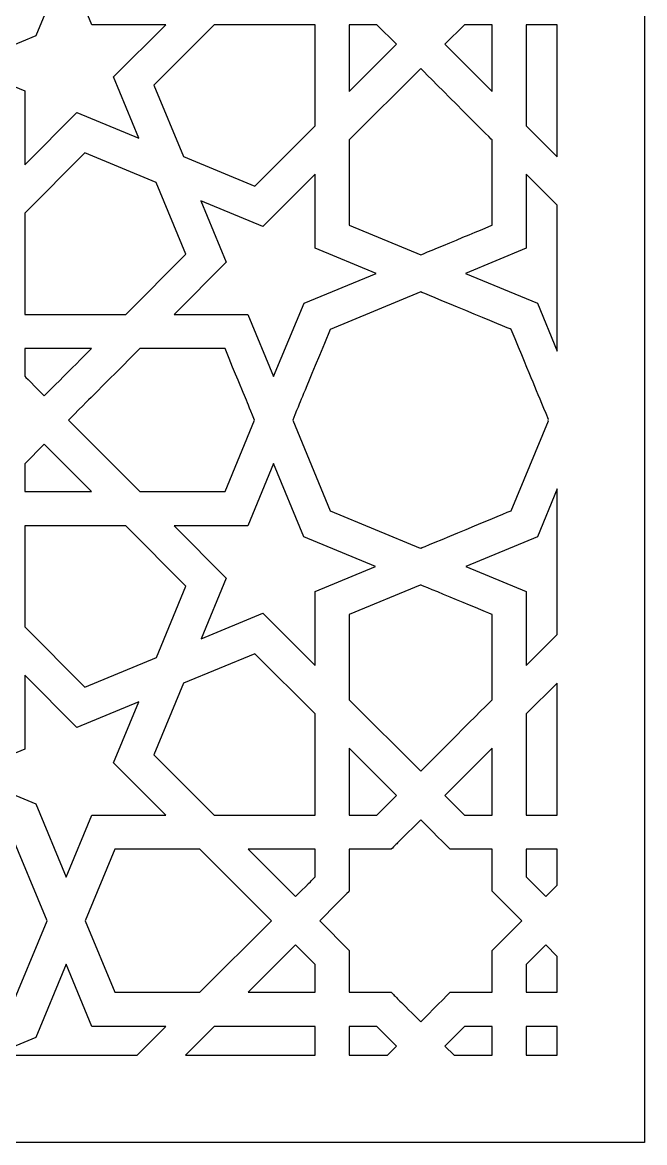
# Model space of a CAD drawing. Header units: millimetres. Extents: x -64 to 64, y -64 to 64.
# Drawn here: x 31.2 to 63.5, y -63.5 to -5.3 of the extents above; entities that cross this region are included whole.
import ezdxf

# ---------------------------------------------------------------- set-up
doc = ezdxf.new("R2010")
doc.units = ezdxf.units.MM
doc.header["$MEASUREMENT"] = 0
doc.layers.add('layer 1', color=7, linetype='Continuous')

msp = doc.modelspace()

# ---------------------------------------------------------------- linework, layer by layer
at = {"layer": 'layer 1', "color": 250}
for points, knots in [([(-63.5, 63.5), (-63.5, 63.5), (-63.5, -63.5), (-63.5, -63.5), (-63.5, -63.5), (-63.5, -63.5), (63.5, -63.5), (63.5, -63.5), (63.5, -63.5), (63.5, -63.5), (63.5, 63.5), (63.5, 63.5), (63.5, 63.5), (63.5, 63.5), (-63.5, 63.5), (-63.5, 63.5)], [0, 0, 0, 0, 0.2, 0.2, 0.2, 0.2, 0.4, 0.4, 0.4, 0.4, 0.6, 0.6, 0.6, 0.6, 1, 1, 1, 1]), ([(21.0781, -4.6126), (21.0781, -4.6126), (19.1431, 0.0642), (19.1431, 0.0642), (19.1431, 0.0642), (19.1431, 0.0642), (19.1572, 0.0977), (19.1572, 0.0977), (19.1572, 0.0977), (19.1572, 0.0977), (19.1431, 0.1312), (19.1431, 0.1312), (19.1431, 0.1312), (19.1431, 0.1312), (21.0781, 4.8084), (21.0781, 4.8084), (21.0781, 4.8084), (21.0781, 4.8084), (25.7634, 6.7504), (25.7634, 6.7504), (25.7634, 6.7504), (25.7634, 6.7504), (25.7845, 6.7416), (25.7845, 6.7416), (25.7845, 6.7416), (25.7845, 6.7416), (25.8053, 6.7504), (25.8053, 6.7504), (25.8053, 6.7504), (25.8053, 6.7504), (30.4913, 4.8084), (30.4913, 4.8084), (30.4913, 4.8084), (30.4913, 4.8084), (32.44, 0.0977), (32.44, 0.0977), (32.44, 0.0977), (32.44, 0.0977), (30.4913, -4.6126), (30.4913, -4.6126), (30.4913, -4.6126), (30.4913, -4.6126), (25.7845, -6.5631), (25.7845, -6.5631), (25.7845, -6.5631), (25.7845, -6.5631), (21.0781, -4.6126), (21.0781, -4.6126)], [0, 0, 0, 0, 0.0769231, 0.0769231, 0.0769231, 0.0769231, 0.1538462, 0.1538462, 0.1538462, 0.1538462, 0.2307692, 0.2307692, 0.2307692, 0.2307692, 0.3076923, 0.3076923, 0.3076923, 0.3076923, 0.3846154, 0.3846154, 0.3846154, 0.3846154, 0.4615385, 0.4615385, 0.4615385, 0.4615385, 0.5384615, 0.5384615, 0.5384615, 0.5384615, 0.6153846, 0.6153846, 0.6153846, 0.6153846, 0.6923077, 0.6923077, 0.6923077, 0.6923077, 0.7692308, 0.7692308, 0.7692308, 0.7692308, 0.8461538, 0.8461538, 0.8461538, 0.8461538, 1, 1, 1, 1]), ([(28.1072, -7.5262), (28.1072, -7.5262), (31.8512, -5.9743), (31.8512, -5.9743), (31.8512, -5.9743), (31.8512, -5.9743), (33.4296, -2.1608), (33.4296, -2.1608), (33.4296, -2.1608), (33.4296, -2.1608), (34.7694, -5.3968), (34.7694, -5.3968), (34.7694, -5.3968), (34.7694, -5.3968), (38.6073, -5.3968), (38.6073, -5.3968), (38.6073, -5.3968), (38.6073, -5.3968), (35.8934, -8.1125), (35.8934, -8.1125), (35.8934, -8.1125), (35.8934, -8.1125), (37.2128, -11.3009), (37.2128, -11.3009), (37.2128, -11.3009), (37.2128, -11.3009), (33.988, -9.9642), (33.988, -9.9642), (33.988, -9.9642), (33.988, -9.9642), (31.2741, -12.6802), (31.2741, -12.6802), (31.2741, -12.6802), (31.2741, -12.1962), (31.2741, -9.3095), (31.2741, -8.8396), (31.2741, -8.8396), (31.2741, -8.8396), (28.1072, -7.5262), (28.1072, -7.5262)], [0, 0, 0, 0, 0.0909091, 0.0909091, 0.0909091, 0.0909091, 0.1818182, 0.1818182, 0.1818182, 0.1818182, 0.2727273, 0.2727273, 0.2727273, 0.2727273, 0.3636364, 0.3636364, 0.3636364, 0.3636364, 0.4545455, 0.4545455, 0.4545455, 0.4545455, 0.5454545, 0.5454545, 0.5454545, 0.5454545, 0.6363636, 0.6363636, 0.6363636, 0.6363636, 0.7272727, 0.7272727, 0.7272727, 0.7272727, 0.8181818, 0.8181818, 0.8181818, 0.8181818, 1, 1, 1, 1]), ([(39.528, -12.2449), (39.528, -12.2449), (37.991, -8.5302), (37.991, -8.5302), (37.991, -8.5302), (37.991, -8.5302), (41.1212, -5.3968), (41.1212, -5.3968), (41.1212, -5.3968), (41.1212, -5.3968), (46.3705, -5.3968), (46.3705, -5.3968), (46.3705, -5.3968), (46.3705, -5.3968), (46.3705, -10.6504), (46.3705, -10.6504), (46.3705, -10.6504), (46.3705, -10.6504), (43.2396, -13.7837), (43.2396, -13.7837), (43.2396, -13.7837), (43.2396, -13.7837), (39.528, -12.2449), (39.528, -12.2449)], [0, 0, 0, 0, 0.1428571, 0.1428571, 0.1428571, 0.1428571, 0.2857143, 0.2857143, 0.2857143, 0.2857143, 0.4285714, 0.4285714, 0.4285714, 0.4285714, 0.5714286, 0.5714286, 0.5714286, 0.5714286, 0.7142857, 0.7142857, 0.7142857, 0.7142857, 1, 1, 1, 1]), ([(48.1485, -8.8709), (48.1485, -8.8709), (48.1485, -5.3968), (48.1485, -5.3968), (48.1485, -5.3968), (48.1485, -5.3968), (49.5868, -5.3968), (49.5868, -5.3968), (49.5868, -5.3968), (49.5868, -5.3968), (50.6032, -6.4142), (50.6032, -6.4142), (50.6032, -6.4142), (50.6032, -6.4142), (48.1485, -8.8709), (48.1485, -8.8709)], [0, 0, 0, 0, 0.2, 0.2, 0.2, 0.2, 0.4, 0.4, 0.4, 0.4, 0.6, 0.6, 0.6, 0.6, 1, 1, 1, 1]), ([(53.117, -6.4142), (53.117, -6.4142), (54.1338, -5.3968), (54.1338, -5.3968), (54.1338, -5.3968), (54.1338, -5.3968), (55.5717, -5.3968), (55.5717, -5.3968), (55.5717, -5.3968), (55.5717, -5.3968), (55.5717, -8.8709), (55.5717, -8.8709), (55.5717, -8.8709), (55.5717, -8.8709), (53.117, -6.4142), (53.117, -6.4142)], [0, 0, 0, 0, 0.2, 0.2, 0.2, 0.2, 0.4, 0.4, 0.4, 0.4, 0.6, 0.6, 0.6, 0.6, 1, 1, 1, 1]), ([(58.9587, -12.2608), (58.9587, -12.2608), (57.3497, -10.6504), (57.3497, -10.6504), (57.3497, -10.6504), (57.3497, -10.6504), (57.3497, -5.3968), (57.3497, -5.3968), (57.3497, -5.3968), (57.3497, -5.3968), (58.9587, -5.3968), (58.9587, -5.3968), (58.9587, -5.3968), (58.9587, -5.3968), (58.9587, -12.2608), (58.9587, -12.2608)], [0, 0, 0, 0, 0.2, 0.2, 0.2, 0.2, 0.4, 0.4, 0.4, 0.4, 0.6, 0.6, 0.6, 0.6, 1, 1, 1, 1]), ([(51.8601, -17.3574), (51.8601, -17.3574), (48.1485, -15.8193), (48.1485, -15.8193), (48.1485, -15.8193), (48.1485, -15.8193), (48.1485, -11.3877), (48.1485, -11.3877), (48.1485, -11.3877), (48.1485, -11.3877), (51.8601, -7.6722), (51.8601, -7.6722), (51.8601, -7.6722), (51.9211, -7.7329), (55.511, -11.3266), (55.5717, -11.3877), (55.5717, -11.3877), (55.5717, -11.3877), (55.5717, -15.8193), (55.5717, -15.8193), (55.5717, -15.8193), (55.5145, -15.8432), (51.9172, -17.3341), (51.8601, -17.3574)], [0, 0, 0, 0, 0.1428571, 0.1428571, 0.1428571, 0.1428571, 0.2857143, 0.2857143, 0.2857143, 0.2857143, 0.4285714, 0.4285714, 0.4285714, 0.4285714, 0.5714286, 0.5714286, 0.5714286, 0.5714286, 0.7142857, 0.7142857, 0.7142857, 0.7142857, 1, 1, 1, 1]), ([(31.2741, -20.4502), (31.2741, -20.4502), (31.2741, -15.1966), (31.2741, -15.1966), (31.2741, -15.1966), (31.2741, -15.1966), (34.405, -12.0636), (34.405, -12.0636), (34.405, -12.0636), (34.405, -12.0636), (38.1166, -13.6017), (38.1166, -13.6017), (38.1166, -13.6017), (38.1166, -13.6017), (39.6536, -17.3168), (39.6536, -17.3168), (39.6536, -17.3168), (39.6536, -17.3168), (36.5231, -20.4502), (36.5231, -20.4502), (36.5231, -20.4502), (36.5231, -20.4502), (31.2741, -20.4502), (31.2741, -20.4502)], [0, 0, 0, 0, 0.1428571, 0.1428571, 0.1428571, 0.1428571, 0.2857143, 0.2857143, 0.2857143, 0.2857143, 0.4285714, 0.4285714, 0.4285714, 0.4285714, 0.5714286, 0.5714286, 0.5714286, 0.5714286, 0.7142857, 0.7142857, 0.7142857, 0.7142857, 1, 1, 1, 1]), ([(42.8752, -20.4502), (42.8752, -20.4502), (39.0373, -20.4502), (39.0373, -20.4502), (39.0373, -20.4502), (39.0373, -20.4502), (41.7513, -17.7352), (41.7513, -17.7352), (41.7513, -17.7352), (41.7513, -17.7352), (40.4319, -14.5464), (40.4319, -14.5464), (40.4319, -14.5464), (40.4319, -14.5464), (43.6573, -15.8828), (43.6573, -15.8828), (43.6573, -15.8828), (43.6573, -15.8828), (46.3705, -13.1671), (46.3705, -13.1671), (46.3705, -13.1671), (46.3705, -13.1671), (46.3705, -17.0085), (46.3705, -17.0085), (46.3705, -17.0085), (46.3705, -17.0085), (49.5371, -18.3208), (49.5371, -18.3208), (49.5371, -18.3208), (49.5371, -18.3208), (45.7937, -19.8734), (45.7937, -19.8734), (45.7937, -19.8734), (45.7937, -19.8734), (44.2151, -23.6869), (44.2151, -23.6869), (44.2151, -23.6869), (44.2151, -23.6869), (42.8752, -20.4502), (42.8752, -20.4502)], [0, 0, 0, 0, 0.0909091, 0.0909091, 0.0909091, 0.0909091, 0.1818182, 0.1818182, 0.1818182, 0.1818182, 0.2727273, 0.2727273, 0.2727273, 0.2727273, 0.3636364, 0.3636364, 0.3636364, 0.3636364, 0.4545455, 0.4545455, 0.4545455, 0.4545455, 0.5454545, 0.5454545, 0.5454545, 0.5454545, 0.6363636, 0.6363636, 0.6363636, 0.6363636, 0.7272727, 0.7272727, 0.7272727, 0.7272727, 0.8181818, 0.8181818, 0.8181818, 0.8181818, 1, 1, 1, 1]), ([(58.9587, -22.3658), (58.9587, -22.3658), (57.9268, -19.8734), (57.9268, -19.8734), (57.9268, -19.8734), (57.9268, -19.8734), (54.1831, -18.3208), (54.1831, -18.3208), (54.1831, -18.3208), (54.1831, -18.3208), (57.3497, -17.0085), (57.3497, -17.0085), (57.3497, -17.0085), (57.3497, -17.0085), (57.3497, -13.1671), (57.3497, -13.1671), (57.3497, -13.1671), (57.3497, -13.1671), (58.9587, -14.7768), (58.9587, -14.7768), (58.9587, -14.7768), (58.9587, -14.7768), (58.9587, -22.3658), (58.9587, -22.3658)], [0, 0, 0, 0, 0.1428571, 0.1428571, 0.1428571, 0.1428571, 0.2857143, 0.2857143, 0.2857143, 0.2857143, 0.4285714, 0.4285714, 0.4285714, 0.4285714, 0.5714286, 0.5714286, 0.5714286, 0.5714286, 0.7142857, 0.7142857, 0.7142857, 0.7142857, 1, 1, 1, 1]), ([(58.5015, -25.9789), (58.5015, -25.9789), (56.5665, -30.6553), (56.5665, -30.6553), (56.5665, -30.6553), (56.5446, -30.6645), (51.9031, -32.5886), (51.8813, -32.5974), (51.8813, -32.5974), (51.8813, -32.5974), (51.8601, -32.5886), (51.8601, -32.5886), (51.8601, -32.5886), (51.8601, -32.5886), (51.8393, -32.5974), (51.8393, -32.5974), (51.8393, -32.5974), (51.8393, -32.5974), (47.1533, -30.6553), (47.1533, -30.6553), (47.1533, -30.6553), (47.1533, -30.6553), (45.2046, -25.9454), (45.2046, -25.9454), (45.2046, -25.9454), (45.8706, -24.3353), (45.4036, -25.4642), (47.1537, -21.2344), (47.1537, -21.2344), (47.1537, -21.2344), (51.8601, -19.2839), (51.8601, -19.2839), (51.8601, -19.2839), (51.9172, -19.3075), (56.5094, -21.2108), (56.5665, -21.2344), (56.5665, -21.2344), (57.7183, -24.0185), (57.797, -24.209), (58.5015, -25.9115), (58.5015, -25.9115), (58.5015, -25.9115), (58.4874, -25.9454), (58.4874, -25.9454), (58.4874, -25.9454), (58.4874, -25.9454), (58.5015, -25.9789), (58.5015, -25.9789)], [0, 0, 0, 0, 0.0769231, 0.0769231, 0.0769231, 0.0769231, 0.1538462, 0.1538462, 0.1538462, 0.1538462, 0.2307692, 0.2307692, 0.2307692, 0.2307692, 0.3076923, 0.3076923, 0.3076923, 0.3076923, 0.3846154, 0.3846154, 0.3846154, 0.3846154, 0.4615385, 0.4615385, 0.4615385, 0.4615385, 0.5384615, 0.5384615, 0.5384615, 0.5384615, 0.6153846, 0.6153846, 0.6153846, 0.6153846, 0.6923077, 0.6923077, 0.6923077, 0.6923077, 0.7692308, 0.7692308, 0.7692308, 0.7692308, 0.8461538, 0.8461538, 0.8461538, 0.8461538, 1, 1, 1, 1]), ([(32.2912, -24.6863), (32.2407, -24.6362), (31.3242, -23.7187), (31.2741, -23.6686), (31.2741, -23.6686), (31.2741, -23.6686), (31.2741, -22.2299), (31.2741, -22.2299), (31.2741, -22.2299), (31.2741, -22.2299), (34.7454, -22.2299), (34.7454, -22.2299), (34.7454, -22.2299), (34.6915, -22.2843), (32.3455, -24.6324), (32.2912, -24.6863)], [0, 0, 0, 0, 0.2, 0.2, 0.2, 0.2, 0.4, 0.4, 0.4, 0.4, 0.6, 0.6, 0.6, 0.6, 1, 1, 1, 1]), ([(33.5481, -25.9454), (35.2912, -24.2002), (34.3535, -25.1389), (37.2597, -22.2299), (37.2597, -22.2299), (37.2597, -22.2299), (41.6878, -22.2299), (41.6878, -22.2299), (41.6878, -22.2299), (42.9242, -25.2183), (42.6233, -24.4912), (43.2248, -25.9454), (43.2248, -25.9454), (43.2248, -25.9454), (41.6878, -29.6591), (41.6878, -29.6591), (41.6878, -29.6591), (41.6878, -29.6591), (37.2597, -29.6591), (37.2597, -29.6591), (37.2597, -29.6591), (37.2597, -29.6591), (33.5481, -25.9454), (33.5481, -25.9454)], [0, 0, 0, 0, 0.1428571, 0.1428571, 0.1428571, 0.1428571, 0.2857143, 0.2857143, 0.2857143, 0.2857143, 0.4285714, 0.4285714, 0.4285714, 0.4285714, 0.5714286, 0.5714286, 0.5714286, 0.5714286, 0.7142857, 0.7142857, 0.7142857, 0.7142857, 1, 1, 1, 1]), ([(31.2741, -28.2208), (31.2741, -28.2208), (32.2908, -27.203), (32.2908, -27.203), (32.2908, -27.203), (32.2908, -27.203), (32.2912, -27.2041), (32.2912, -27.2041), (32.2912, -27.2041), (32.2912, -27.2041), (32.2915, -27.203), (32.2915, -27.203), (32.2915, -27.203), (32.2915, -27.203), (34.7454, -29.6591), (34.7454, -29.6591), (34.7454, -29.6591), (34.7454, -29.6591), (31.2741, -29.6591), (31.2741, -29.6591), (31.2741, -29.6591), (31.2741, -29.6591), (31.2741, -28.2208), (31.2741, -28.2208)], [0, 0, 0, 0, 0.1428571, 0.1428571, 0.1428571, 0.1428571, 0.2857143, 0.2857143, 0.2857143, 0.2857143, 0.4285714, 0.4285714, 0.4285714, 0.4285714, 0.5714286, 0.5714286, 0.5714286, 0.5714286, 0.7142857, 0.7142857, 0.7142857, 0.7142857, 1, 1, 1, 1]), ([(46.3705, -38.7061), (46.3705, -38.7061), (43.6566, -35.9901), (43.6566, -35.9901), (43.6566, -35.9901), (43.6566, -35.9901), (40.4407, -37.3228), (40.4407, -37.3228), (40.4407, -37.3228), (40.4407, -37.3228), (41.752, -34.1559), (41.752, -34.1559), (41.752, -34.1559), (41.752, -34.1559), (39.0373, -31.4388), (39.0373, -31.4388), (39.0373, -31.4388), (39.5213, -31.4388), (42.4057, -31.4388), (42.8752, -31.4388), (42.8752, -31.4388), (42.8752, -31.4388), (44.2147, -28.2035), (44.2147, -28.2035), (44.2147, -28.2035), (44.2147, -28.2035), (45.7934, -32.0173), (45.7934, -32.0173), (45.7934, -32.0173), (45.7934, -32.0173), (49.5159, -33.5605), (49.5159, -33.5605), (49.5159, -33.5605), (49.5159, -33.5605), (46.3705, -34.8646), (46.3705, -34.8646), (46.3705, -34.8646), (46.3705, -35.3483), (46.3705, -38.2341), (46.3705, -38.7061)], [0, 0, 0, 0, 0.0909091, 0.0909091, 0.0909091, 0.0909091, 0.1818182, 0.1818182, 0.1818182, 0.1818182, 0.2727273, 0.2727273, 0.2727273, 0.2727273, 0.3636364, 0.3636364, 0.3636364, 0.3636364, 0.4545455, 0.4545455, 0.4545455, 0.4545455, 0.5454545, 0.5454545, 0.5454545, 0.5454545, 0.6363636, 0.6363636, 0.6363636, 0.6363636, 0.7272727, 0.7272727, 0.7272727, 0.7272727, 0.8181818, 0.8181818, 0.8181818, 0.8181818, 1, 1, 1, 1]), ([(58.9587, -37.0957), (58.9587, -37.0957), (57.3497, -38.7061), (57.3497, -38.7061), (57.3497, -38.7061), (57.3497, -38.2217), (57.3497, -35.335), (57.3497, -34.8646), (57.3497, -34.8646), (57.3497, -34.8646), (54.2043, -33.5605), (54.2043, -33.5605), (54.2043, -33.5605), (54.2043, -33.5605), (57.9268, -32.0173), (57.9268, -32.0173), (57.9268, -32.0173), (57.9268, -32.0173), (58.9587, -29.5243), (58.9587, -29.5243), (58.9587, -29.5243), (58.9587, -29.5243), (58.9587, -37.0957), (58.9587, -37.0957)], [0, 0, 0, 0, 0.1428571, 0.1428571, 0.1428571, 0.1428571, 0.2857143, 0.2857143, 0.2857143, 0.2857143, 0.4285714, 0.4285714, 0.4285714, 0.4285714, 0.5714286, 0.5714286, 0.5714286, 0.5714286, 0.7142857, 0.7142857, 0.7142857, 0.7142857, 1, 1, 1, 1]), ([(34.405, -39.8257), (34.405, -39.8257), (31.2741, -36.6925), (31.2741, -36.6925), (31.2741, -36.6925), (31.2741, -36.6925), (31.2741, -31.4388), (31.2741, -31.4388), (31.2741, -31.4388), (31.2741, -31.4388), (36.5234, -31.4388), (36.5234, -31.4388), (36.5234, -31.4388), (36.5234, -31.4388), (39.6543, -34.5726), (39.6543, -34.5726), (39.6543, -34.5726), (39.6543, -34.5726), (38.1169, -38.287), (38.1169, -38.287), (38.1169, -38.287), (38.1169, -38.287), (34.405, -39.8257), (34.405, -39.8257)], [0, 0, 0, 0, 0.1428571, 0.1428571, 0.1428571, 0.1428571, 0.2857143, 0.2857143, 0.2857143, 0.2857143, 0.4285714, 0.4285714, 0.4285714, 0.4285714, 0.5714286, 0.5714286, 0.5714286, 0.5714286, 0.7142857, 0.7142857, 0.7142857, 0.7142857, 1, 1, 1, 1]), ([(51.8601, -44.2006), (51.8601, -44.2006), (48.1485, -40.4855), (48.1485, -40.4855), (48.1485, -40.4855), (48.1485, -40.4855), (48.1485, -36.0532), (48.1485, -36.0532), (48.1485, -36.0532), (48.1485, -36.0532), (51.8393, -34.5239), (51.8393, -34.5239), (51.8393, -34.5239), (51.8393, -34.5239), (51.8601, -34.5327), (51.8601, -34.5327), (51.8601, -34.5327), (51.8601, -34.5327), (51.8813, -34.5239), (51.8813, -34.5239), (51.8813, -34.5239), (51.9028, -34.5327), (55.5502, -36.044), (55.5717, -36.0532), (55.5717, -36.0532), (55.5717, -36.0532), (55.5717, -40.4855), (55.5717, -40.4855), (55.5717, -40.4855), (55.511, -40.5466), (51.9211, -44.1395), (51.8601, -44.2006)], [0, 0, 0, 0, 0.1111111, 0.1111111, 0.1111111, 0.1111111, 0.2222222, 0.2222222, 0.2222222, 0.2222222, 0.3333333, 0.3333333, 0.3333333, 0.3333333, 0.4444444, 0.4444444, 0.4444444, 0.4444444, 0.5555556, 0.5555556, 0.5555556, 0.5555556, 0.6666667, 0.6666667, 0.6666667, 0.6666667, 0.7777778, 0.7777778, 0.7777778, 0.7777778, 1, 1, 1, 1]), ([(46.3705, -46.4756), (46.3705, -46.4756), (41.1212, -46.4756), (41.1212, -46.4756), (41.1212, -46.4756), (41.1212, -46.4756), (37.991, -43.3423), (37.991, -43.3423), (37.991, -43.3423), (37.991, -43.3423), (39.528, -39.6271), (39.528, -39.6271), (39.528, -39.6271), (39.528, -39.6271), (43.2396, -38.0891), (43.2396, -38.0891), (43.2396, -38.0891), (43.2396, -38.0891), (46.3705, -41.2221), (46.3705, -41.2221), (46.3705, -41.2221), (46.3705, -41.2221), (46.3705, -46.4756), (46.3705, -46.4756)], [0, 0, 0, 0, 0.1428571, 0.1428571, 0.1428571, 0.1428571, 0.2857143, 0.2857143, 0.2857143, 0.2857143, 0.4285714, 0.4285714, 0.4285714, 0.4285714, 0.5714286, 0.5714286, 0.5714286, 0.5714286, 0.7142857, 0.7142857, 0.7142857, 0.7142857, 1, 1, 1, 1]), ([(38.6073, -46.4756), (38.1233, -46.4756), (35.239, -46.4756), (34.7694, -46.4756), (34.7694, -46.4756), (34.7694, -46.4756), (33.4299, -49.712), (33.4299, -49.712), (33.4299, -49.712), (33.4299, -49.712), (31.8512, -45.8978), (31.8512, -45.8978), (31.8512, -45.8978), (31.8512, -45.8978), (28.1287, -44.3548), (28.1287, -44.3548), (28.1287, -44.3548), (28.1287, -44.3548), (31.2741, -43.0505), (31.2741, -43.0505), (31.2741, -43.0505), (31.2741, -43.0505), (31.2741, -39.2092), (31.2741, -39.2092), (31.2741, -39.2092), (31.2741, -39.2092), (33.988, -41.9249), (33.988, -41.9249), (33.988, -41.9249), (33.988, -41.9249), (37.2043, -40.5921), (37.2043, -40.5921), (37.2043, -40.5921), (37.2043, -40.5921), (35.8934, -43.7607), (35.8934, -43.7607), (35.8934, -43.7607), (35.8934, -43.7607), (38.6073, -46.4756), (38.6073, -46.4756)], [0, 0, 0, 0, 0.0909091, 0.0909091, 0.0909091, 0.0909091, 0.1818182, 0.1818182, 0.1818182, 0.1818182, 0.2727273, 0.2727273, 0.2727273, 0.2727273, 0.3636364, 0.3636364, 0.3636364, 0.3636364, 0.4545455, 0.4545455, 0.4545455, 0.4545455, 0.5454545, 0.5454545, 0.5454545, 0.5454545, 0.6363636, 0.6363636, 0.6363636, 0.6363636, 0.7272727, 0.7272727, 0.7272727, 0.7272727, 0.8181818, 0.8181818, 0.8181818, 0.8181818, 1, 1, 1, 1]), ([(58.9587, -46.4756), (58.9587, -46.4756), (57.3497, -46.4756), (57.3497, -46.4756), (57.3497, -46.4756), (57.3497, -46.4756), (57.3497, -41.2221), (57.3497, -41.2221), (57.3497, -41.2221), (57.3497, -41.2221), (58.9587, -39.612), (58.9587, -39.612), (58.9587, -39.612), (58.9587, -39.612), (58.9587, -46.4756), (58.9587, -46.4756)], [0, 0, 0, 0, 0.2, 0.2, 0.2, 0.2, 0.4, 0.4, 0.4, 0.4, 0.6, 0.6, 0.6, 0.6, 1, 1, 1, 1]), ([(50.6032, -45.4582), (50.6032, -45.4582), (49.5868, -46.4756), (49.5868, -46.4756), (49.5868, -46.4756), (49.5868, -46.4756), (48.1485, -46.4756), (48.1485, -46.4756), (48.1485, -46.4756), (48.1485, -46.4756), (48.1485, -43.0018), (48.1485, -43.0018), (48.1485, -43.0018), (48.1485, -43.0018), (50.6032, -45.4582), (50.6032, -45.4582)], [0, 0, 0, 0, 0.2, 0.2, 0.2, 0.2, 0.4, 0.4, 0.4, 0.4, 0.6, 0.6, 0.6, 0.6, 1, 1, 1, 1]), ([(55.5717, -43.0018), (55.5717, -43.0018), (55.5717, -46.4756), (55.5717, -46.4756), (55.5717, -46.4756), (55.5717, -46.4756), (54.1338, -46.4756), (54.1338, -46.4756), (54.1338, -46.4756), (54.1338, -46.4756), (53.117, -45.4582), (53.117, -45.4582), (53.117, -45.4582), (53.117, -45.4582), (55.5717, -43.0018), (55.5717, -43.0018)], [0, 0, 0, 0, 0.2, 0.2, 0.2, 0.2, 0.4, 0.4, 0.4, 0.4, 0.6, 0.6, 0.6, 0.6, 1, 1, 1, 1]), ([(21.0781, -56.6801), (21.0781, -56.6801), (19.1431, -52.0033), (19.1431, -52.0033), (19.1431, -52.0033), (19.1431, -52.0033), (19.1572, -51.9698), (19.1572, -51.9698), (19.1572, -51.9698), (19.1572, -51.9698), (19.1431, -51.9363), (19.1431, -51.9363), (19.1431, -51.9363), (19.1431, -51.9363), (21.0781, -47.2591), (21.0781, -47.2591), (21.0781, -47.2591), (21.0781, -47.2591), (25.7634, -45.3175), (25.7634, -45.3175), (25.7634, -45.3175), (25.7634, -45.3175), (25.7845, -45.3263), (25.7845, -45.3263), (25.7845, -45.3263), (25.7845, -45.3263), (25.8053, -45.3175), (25.8053, -45.3175), (25.8053, -45.3175), (25.8053, -45.3175), (30.4913, -47.2591), (30.4913, -47.2591), (30.4913, -47.2591), (30.4913, -47.2591), (32.44, -51.9698), (32.44, -51.9698), (32.44, -51.9698), (32.44, -51.9698), (30.4913, -56.6801), (30.4913, -56.6801), (30.4913, -56.6801), (30.4913, -56.6801), (25.7845, -58.6306), (25.7845, -58.6306), (25.7845, -58.6306), (25.7845, -58.6306), (21.0781, -56.6801), (21.0781, -56.6801)], [0, 0, 0, 0, 0.0769231, 0.0769231, 0.0769231, 0.0769231, 0.1538462, 0.1538462, 0.1538462, 0.1538462, 0.2307692, 0.2307692, 0.2307692, 0.2307692, 0.3076923, 0.3076923, 0.3076923, 0.3076923, 0.3846154, 0.3846154, 0.3846154, 0.3846154, 0.4615385, 0.4615385, 0.4615385, 0.4615385, 0.5384615, 0.5384615, 0.5384615, 0.5384615, 0.6153846, 0.6153846, 0.6153846, 0.6153846, 0.6923077, 0.6923077, 0.6923077, 0.6923077, 0.7692308, 0.7692308, 0.7692308, 0.7692308, 0.8461538, 0.8461538, 0.8461538, 0.8461538, 1, 1, 1, 1]), ([(55.5717, -53.5083), (55.5717, -54.2615), (55.5717, -53.7633), (55.5717, -55.6846), (55.5717, -55.6846), (54.2869, -55.6846), (54.6869, -55.6846), (53.3975, -55.6846), (53.3975, -55.6846), (53.0056, -56.0768), (51.9345, -57.1493), (51.8601, -57.2233), (51.8601, -57.2233), (50.4635, -55.8257), (50.71, -56.0727), (50.3227, -55.6846), (50.3227, -55.6846), (49.0308, -55.6846), (49.4376, -55.6846), (48.1485, -55.6846), (48.1485, -55.6846), (48.1485, -54.4015), (48.1485, -54.7995), (48.1485, -53.5094), (48.1485, -53.5094), (48.1485, -53.5094), (46.6104, -51.9698), (46.6104, -51.9698), (46.6104, -51.9698), (47.4617, -51.1186), (48.1485, -50.431), (48.1485, -50.431), (48.1485, -50.431), (48.1485, -49.1381), (48.1485, -49.5456), (48.1485, -48.2557), (48.1485, -48.2557), (49.433, -48.2557), (49.0333, -48.2557), (50.3227, -48.2557), (50.3227, -48.2557), (50.71, -47.8677), (50.4635, -48.1143), (51.8601, -46.7166), (51.8601, -46.7166), (51.9289, -46.7854), (52.9717, -47.8292), (53.3975, -48.2557), (53.3975, -48.2557), (53.3975, -48.2557), (55.5717, -48.2557), (55.5717, -48.2557), (55.5717, -48.2557), (55.5717, -48.2557), (55.5717, -50.431), (55.5717, -50.431), (55.5717, -50.431), (55.5717, -50.431), (57.1094, -51.9698), (57.1094, -51.9698), (57.1094, -51.9698), (57.1094, -51.9698), (55.5717, -53.5083), (55.5717, -53.5083)], [0, 0, 0, 0, 0.0588235, 0.0588235, 0.0588235, 0.0588235, 0.1176471, 0.1176471, 0.1176471, 0.1176471, 0.1764706, 0.1764706, 0.1764706, 0.1764706, 0.2352941, 0.2352941, 0.2352941, 0.2352941, 0.2941176, 0.2941176, 0.2941176, 0.2941176, 0.3529412, 0.3529412, 0.3529412, 0.3529412, 0.4117647, 0.4117647, 0.4117647, 0.4117647, 0.4705882, 0.4705882, 0.4705882, 0.4705882, 0.5294118, 0.5294118, 0.5294118, 0.5294118, 0.5882353, 0.5882353, 0.5882353, 0.5882353, 0.6470588, 0.6470588, 0.6470588, 0.6470588, 0.7058824, 0.7058824, 0.7058824, 0.7058824, 0.7647059, 0.7647059, 0.7647059, 0.7647059, 0.8235294, 0.8235294, 0.8235294, 0.8235294, 0.8823529, 0.8823529, 0.8823529, 0.8823529, 1, 1, 1, 1]), ([(40.3849, -48.2557), (40.3849, -48.2557), (44.0962, -51.9698), (44.0962, -51.9698), (44.0962, -51.9698), (44.0962, -51.9698), (40.3849, -55.6846), (40.3849, -55.6846), (40.3849, -55.6846), (40.3849, -55.6846), (35.9569, -55.6846), (35.9569, -55.6846), (35.9569, -55.6846), (35.9569, -55.6846), (34.4198, -51.9709), (34.4198, -51.9709), (34.4198, -51.9709), (34.4198, -51.9709), (35.9569, -48.2557), (35.9569, -48.2557), (35.9569, -48.2557), (35.9569, -48.2557), (40.3849, -48.2557), (40.3849, -48.2557)], [0, 0, 0, 0, 0.1428571, 0.1428571, 0.1428571, 0.1428571, 0.2857143, 0.2857143, 0.2857143, 0.2857143, 0.4285714, 0.4285714, 0.4285714, 0.4285714, 0.5714286, 0.5714286, 0.5714286, 0.5714286, 0.7142857, 0.7142857, 0.7142857, 0.7142857, 1, 1, 1, 1]), ([(46.3705, -49.694), (46.1116, -49.9538), (46.3144, -49.7505), (45.3538, -50.7122), (45.3538, -50.7122), (45.3538, -50.7122), (45.3535, -50.7114), (45.3535, -50.7114), (45.3535, -50.7114), (45.3535, -50.7114), (45.3531, -50.7122), (45.3531, -50.7122), (45.3531, -50.7122), (45.3531, -50.7122), (42.8992, -48.2557), (42.8992, -48.2557), (42.8992, -48.2557), (42.8992, -48.2557), (46.3705, -48.2557), (46.3705, -48.2557), (46.3705, -48.2557), (46.3705, -48.2557), (46.3705, -49.694), (46.3705, -49.694)], [0, 0, 0, 0, 0.1428571, 0.1428571, 0.1428571, 0.1428571, 0.2857143, 0.2857143, 0.2857143, 0.2857143, 0.4285714, 0.4285714, 0.4285714, 0.4285714, 0.5714286, 0.5714286, 0.5714286, 0.5714286, 0.7142857, 0.7142857, 0.7142857, 0.7142857, 1, 1, 1, 1]), ([(58.9587, -50.1191), (58.9587, -50.1191), (58.3664, -50.7122), (58.3664, -50.7122), (58.3664, -50.7122), (58.3664, -50.7122), (57.3497, -49.694), (57.3497, -49.694), (57.3497, -49.694), (57.3497, -49.694), (57.3497, -48.2557), (57.3497, -48.2557), (57.3497, -48.2557), (57.3497, -48.2557), (58.9587, -48.2557), (58.9587, -48.2557), (58.9587, -48.2557), (58.9587, -48.2557), (58.9587, -50.1191), (58.9587, -50.1191)], [0, 0, 0, 0, 0.1666667, 0.1666667, 0.1666667, 0.1666667, 0.3333333, 0.3333333, 0.3333333, 0.3333333, 0.5, 0.5, 0.5, 0.5, 0.6666667, 0.6666667, 0.6666667, 0.6666667, 1, 1, 1, 1]), ([(46.3705, -55.6846), (46.3705, -55.6846), (42.8988, -55.6846), (42.8988, -55.6846), (42.8988, -55.6846), (42.8988, -55.6846), (45.3535, -53.2281), (45.3535, -53.2281), (45.3535, -53.2281), (45.3535, -53.2281), (46.3705, -54.2459), (46.3705, -54.2459), (46.3705, -54.2459), (46.3705, -54.2459), (46.3705, -55.6846), (46.3705, -55.6846)], [0, 0, 0, 0, 0.2, 0.2, 0.2, 0.2, 0.4, 0.4, 0.4, 0.4, 0.6, 0.6, 0.6, 0.6, 1, 1, 1, 1]), ([(58.9587, -55.6846), (58.9587, -55.6846), (57.3497, -55.6846), (57.3497, -55.6846), (57.3497, -55.6846), (57.3497, -55.6846), (57.3497, -54.2452), (57.3497, -54.2452), (57.3497, -54.2452), (57.3497, -54.2452), (58.3664, -53.2281), (58.3664, -53.2281), (58.3664, -53.2281), (58.3664, -53.2281), (58.9587, -53.8212), (58.9587, -53.8212), (58.9587, -53.8212), (58.9587, -53.8212), (58.9587, -55.6846), (58.9587, -55.6846)], [0, 0, 0, 0, 0.1666667, 0.1666667, 0.1666667, 0.1666667, 0.3333333, 0.3333333, 0.3333333, 0.3333333, 0.5, 0.5, 0.5, 0.5, 0.6666667, 0.6666667, 0.6666667, 0.6666667, 1, 1, 1, 1]), ([(37.114, -58.9587), (37.114, -58.9587), (29.6397, -58.9587), (29.6397, -58.9587), (29.6397, -58.9587), (29.6397, -58.9587), (31.8512, -58.0419), (31.8512, -58.0419), (31.8512, -58.0419), (31.8512, -58.0419), (33.4296, -54.2287), (33.4296, -54.2287), (33.4296, -54.2287), (33.4296, -54.2287), (34.7694, -57.4643), (34.7694, -57.4643), (34.7694, -57.4643), (34.7694, -57.4643), (38.6073, -57.4643), (38.6073, -57.4643), (38.6073, -57.4643), (38.6073, -57.4643), (37.114, -58.9587), (37.114, -58.9587)], [0, 0, 0, 0, 0.1428571, 0.1428571, 0.1428571, 0.1428571, 0.2857143, 0.2857143, 0.2857143, 0.2857143, 0.4285714, 0.4285714, 0.4285714, 0.4285714, 0.5714286, 0.5714286, 0.5714286, 0.5714286, 0.7142857, 0.7142857, 0.7142857, 0.7142857, 1, 1, 1, 1]), ([(46.3705, -58.9587), (46.3705, -58.9587), (39.6286, -58.9587), (39.6286, -58.9587), (39.6286, -58.9587), (39.6286, -58.9587), (41.1212, -57.4643), (41.1212, -57.4643), (41.1212, -57.4643), (41.1212, -57.4643), (46.3705, -57.4643), (46.3705, -57.4643), (46.3705, -57.4643), (46.3705, -57.4643), (46.3705, -58.9587), (46.3705, -58.9587)], [0, 0, 0, 0, 0.2, 0.2, 0.2, 0.2, 0.4, 0.4, 0.4, 0.4, 0.6, 0.6, 0.6, 0.6, 1, 1, 1, 1]), ([(50.1269, -58.9587), (50.1269, -58.9587), (48.1485, -58.9587), (48.1485, -58.9587), (48.1485, -58.9587), (48.1485, -58.9587), (48.1485, -57.4643), (48.1485, -57.4643), (48.1485, -57.4643), (48.1485, -57.4643), (49.5868, -57.4643), (49.5868, -57.4643), (49.5868, -57.4643), (49.5868, -57.4643), (50.6032, -58.4817), (50.6032, -58.4817), (50.6032, -58.4817), (50.6032, -58.4817), (50.1269, -58.9587), (50.1269, -58.9587)], [0, 0, 0, 0, 0.1666667, 0.1666667, 0.1666667, 0.1666667, 0.3333333, 0.3333333, 0.3333333, 0.3333333, 0.5, 0.5, 0.5, 0.5, 0.6666667, 0.6666667, 0.6666667, 0.6666667, 1, 1, 1, 1]), ([(55.5717, -58.9587), (55.5717, -58.9587), (53.5936, -58.9587), (53.5936, -58.9587), (53.5936, -58.9587), (53.5936, -58.9587), (53.117, -58.4817), (53.117, -58.4817), (53.117, -58.4817), (53.117, -58.4817), (54.1338, -57.4643), (54.1338, -57.4643), (54.1338, -57.4643), (54.1338, -57.4643), (55.5717, -57.4643), (55.5717, -57.4643), (55.5717, -57.4643), (55.5717, -57.4643), (55.5717, -58.9587), (55.5717, -58.9587)], [0, 0, 0, 0, 0.1666667, 0.1666667, 0.1666667, 0.1666667, 0.3333333, 0.3333333, 0.3333333, 0.3333333, 0.5, 0.5, 0.5, 0.5, 0.6666667, 0.6666667, 0.6666667, 0.6666667, 1, 1, 1, 1]), ([(58.9587, -58.9587), (58.9587, -58.9587), (57.3497, -58.9587), (57.3497, -58.9587), (57.3497, -58.9587), (57.3497, -58.9587), (57.3497, -57.4643), (57.3497, -57.4643), (57.3497, -57.4643), (57.3497, -57.4643), (58.9587, -57.4643), (58.9587, -57.4643), (58.9587, -57.4643), (58.9587, -57.4643), (58.9587, -58.9587), (58.9587, -58.9587)], [0, 0, 0, 0, 0.2, 0.2, 0.2, 0.2, 0.4, 0.4, 0.4, 0.4, 0.6, 0.6, 0.6, 0.6, 1, 1, 1, 1])]:
    msp.add_open_spline(points, degree=3, knots=knots, dxfattribs=at)

doc.saveas('drawing.dxf')
